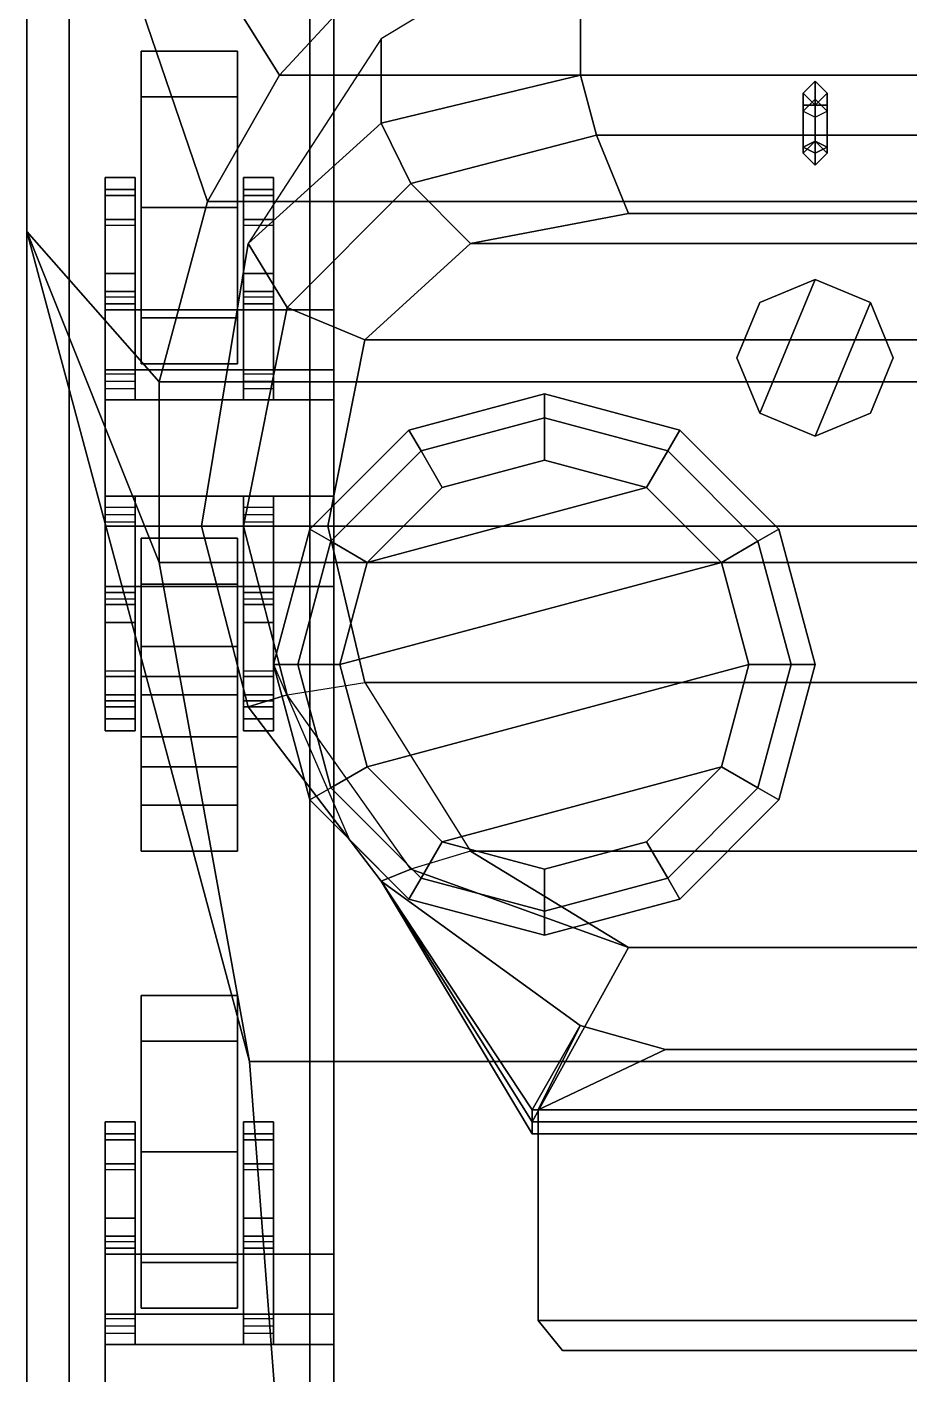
# Model space of a CAD drawing. Header units: millimetres. Extents: x -1.3 to 3, y -3.2 to 8.5.
# Drawn here: x -1.31 to 0.156, y -1.509 to 0.73 of the extents above; entities that cross this region are included whole.
import ezdxf

# ---------------------------------------------------------------- set-up
doc = ezdxf.new("R2010")
doc.units = ezdxf.units.MM
for name, color, linetype in [('bogie', 5, 'Continuous'), ('mudguards', 6, 'Continuous'), ('tracks', 3, 'Continuous'), ('turret', 2, 'Continuous'), ('wheels', 2, 'Continuous')]:
    doc.layers.add(name, color=color, linetype=linetype)

msp = doc.modelspace()

# ---------------------------------------------------------------- linework, layer by layer
for points in [[(-1.31, 2.3, 1.14), (-1.31, -2.97, 1.14), (-1.31, -2.87, 1.42), (-1.31, 1.32, 1.81)], [(-0.8, 2.3, 1.14), (-0.8, -2.97, 1.14), (-1.31, -2.97, 1.14), (-1.31, 2.3, 1.14)], [(-0.8, 2.28, 0.45), (-0.8, -2.59, 0.45), (-0.8, -2.59, 1.14), (-0.8, 2.3, 1.14)], [(0.8, 2.28, 0.45), (0.8, -2.59, 0.45), (-0.8, -2.59, 0.45), (-0.8, 2.28, 0.45)], [(-1.31, 1.32, 1.81), (-1.31, -2.87, 1.42), (-1.31, -2.87, 1.42), (-1.31, 0.39, 1.81)], [(-1.31, 1.32, 1.81), (-1.31, 0.39, 1.81), (-1.09, 0.14, 1.81), (-1.01, 0.44, 1.81)], [(-1.31, 1.32, 1.81), (-1.31, 1.32, 1.81), (-1.01, 0.44, 1.81), (-0.89, 0.65, 1.81)], [(-1.31, 1.32, 1.81), (-1.31, 1.32, 1.81), (-0.89, 0.65, 1.81), (-0.77, 0.78, 1.81)], [(-0.77, 0.78, 1.81), (-0.89, 0.65, 1.81), (-0.89, 0.65, 1.88), (-0.77, 0.78, 1.88)], [(-0.77, 0.78, 1.88), (-0.89, 0.65, 1.88), (0.89, 0.65, 1.88), (0.77, 0.78, 1.88)], [(-0.89, 0.65, 1.81), (-1.01, 0.44, 1.81), (-1.01, 0.44, 1.88), (-0.89, 0.65, 1.88)], [(-0.89, 0.65, 1.88), (-1.01, 0.44, 1.88), (1.01, 0.44, 1.88), (0.89, 0.65, 1.88)], [(-1.01, 0.44, 1.81), (-1.09, 0.14, 1.81), (-1.09, 0.14, 1.88), (-1.01, 0.44, 1.88)], [(-1.01, 0.44, 1.88), (-1.09, 0.14, 1.88), (1.09, 0.14, 1.88), (1.01, 0.44, 1.88)], [(-1.31, 0.39, 1.81), (-1.31, -2.87, 1.42), (-0.8, -2.82, 1.58), (-0.94, -0.99, 1.76)], [(-1.31, 0.39, 1.81), (-1.31, 0.39, 1.81), (-0.94, -0.99, 1.76), (-1.09, -0.16, 1.81)], [(-1.31, 0.39, 1.81), (-1.31, 0.39, 1.81), (-1.09, -0.16, 1.81), (-1.09, 0.14, 1.81)], [(-1.09, 0.14, 1.81), (-1.09, -0.16, 1.81), (-1.09, -0.16, 1.88), (-1.09, 0.14, 1.88)], [(-1.09, 0.14, 1.88), (-1.09, -0.16, 1.88), (1.09, -0.16, 1.88), (1.09, 0.14, 1.88)], [(-1.09, -0.16, 1.81), (-0.94, -0.99, 1.76), (-0.94, -0.99, 1.88), (-1.09, -0.16, 1.88)], [(-1.09, -0.16, 1.88), (-0.94, -0.99, 1.88), (0.94, -0.99, 1.88), (1.09, -0.16, 1.88)], [(-0.94, -0.99, 1.88), (-0.8, -0.99, 1.81), (0.8, -0.99, 1.81), (0.94, -0.99, 1.88)], [(-0.94, -0.99, 1.76), (-0.8, -2.82, 1.58), (-0.8, -2.82, 1.58), (-0.8, -0.99, 1.81)], [(-0.94, -0.99, 1.76), (-0.8, -0.99, 1.81), (-0.8, -0.99, 1.81), (-0.94, -0.99, 1.88)], [(-0.8, -0.99, 1.81), (-0.8, -2.82, 1.58), (0.8, -2.82, 1.58), (0.8, -0.99, 1.81)]]:
    msp.add_3dface(points)
at = {"layer": 'bogie'}
for points in [[(-1.18, 0.45, 0.27), (-1.18, 0.41, 0.27), (-1.18, 0.46, 0.34), (-1.18, 0.48, 0.31)], [(-1.13, 0.48, 0.31), (-1.13, 0.45, 0.27), (-1.18, 0.45, 0.27), (-1.18, 0.48, 0.31)], [(-1.18, 0.48, 0.31), (-1.18, 0.46, 0.34), (-1.13, 0.46, 0.34), (-1.13, 0.48, 0.31)], [(-1.13, 0.46, 0.34), (-1.13, 0.41, 0.27), (-1.13, 0.45, 0.27), (-1.13, 0.48, 0.31)], [(-0.95, 0.45, 0.27), (-0.95, 0.41, 0.27), (-0.95, 0.46, 0.34), (-0.95, 0.48, 0.31)], [(-0.9, 0.48, 0.31), (-0.9, 0.45, 0.27), (-0.95, 0.45, 0.27), (-0.95, 0.48, 0.31)], [(-0.95, 0.48, 0.31), (-0.95, 0.46, 0.34), (-0.9, 0.46, 0.34), (-0.9, 0.48, 0.31)], [(-0.9, 0.46, 0.34), (-0.9, 0.41, 0.27), (-0.9, 0.45, 0.27), (-0.9, 0.48, 0.31)], [(-1.18, 0.41, 0.27), (-1.18, 0.11, 0.37), (-1.18, 0.1289, 0.4569), (-1.18, 0.46, 0.34)], [(-1.18, 0.46, 0.34), (-1.18, 0.1289, 0.4569), (-1.13, 0.1289, 0.4569), (-1.13, 0.46, 0.34)], [(-1.13, 0.45, 0.27), (-1.13, 0.41, 0.27), (-1.18, 0.41, 0.27), (-1.18, 0.45, 0.27)], [(-1.13, 0.1289, 0.4569), (-1.13, 0.11, 0.37), (-1.13, 0.41, 0.27), (-1.13, 0.46, 0.34)], [(-0.95, 0.41, 0.27), (-0.95, 0.11, 0.37), (-0.95, 0.1289, 0.4569), (-0.95, 0.46, 0.34)], [(-0.95, 0.46, 0.34), (-0.95, 0.1289, 0.4569), (-0.9, 0.1289, 0.4569), (-0.9, 0.46, 0.34)], [(-0.9, 0.45, 0.27), (-0.9, 0.41, 0.27), (-0.95, 0.41, 0.27), (-0.95, 0.45, 0.27)], [(-0.9, 0.1289, 0.4569), (-0.9, 0.11, 0.37), (-0.9, 0.41, 0.27), (-0.9, 0.46, 0.34)], [(-1.18, 0.29, 0.43), (-1.18, 0.27, 0.46), (-1.18, 0.32, 0.51), (-1.18, 0.41, 0.45)], [(-1.18, 0.41, 0.45), (-1.18, 0.32, 0.51), (-1.13, 0.32, 0.51), (-1.13, 0.41, 0.45)], [(-1.13, 0.41, 0.27), (-1.13, 0.11, 0.37), (-1.18, 0.11, 0.37), (-1.18, 0.41, 0.27)], [(-1.18, 0.2811, 0.4032), (-1.18, 0.29, 0.43), (-1.18, 0.41, 0.45), (-1.18, 0.4001, 0.3611)], [(-1.18, 0.4001, 0.3611), (-1.18, 0.41, 0.45), (-1.13, 0.41, 0.45), (-1.13, 0.4001, 0.3611)], [(-1.13, 0.32, 0.51), (-1.13, 0.27, 0.46), (-1.13, 0.29, 0.43), (-1.13, 0.41, 0.45)], [(-1.13, 0.41, 0.45), (-1.13, 0.29, 0.43), (-1.13, 0.2811, 0.4032), (-1.13, 0.4001, 0.3611)], [(-0.95, 0.41, 0.45), (-0.95, 0.32, 0.51), (-0.9, 0.32, 0.51), (-0.9, 0.41, 0.45)], [(-0.95, 0.29, 0.43), (-0.95, 0.27, 0.46), (-0.95, 0.32, 0.51), (-0.95, 0.41, 0.45)], [(-0.9, 0.41, 0.27), (-0.9, 0.11, 0.37), (-0.95, 0.11, 0.37), (-0.95, 0.41, 0.27)], [(-0.95, 0.4001, 0.3611), (-0.95, 0.41, 0.45), (-0.9, 0.41, 0.45), (-0.9, 0.4001, 0.3611)], [(-0.95, 0.2811, 0.4032), (-0.95, 0.29, 0.43), (-0.95, 0.41, 0.45), (-0.95, 0.4001, 0.3611)], [(-0.9, 0.32, 0.51), (-0.9, 0.27, 0.46), (-0.9, 0.29, 0.43), (-0.9, 0.41, 0.45)], [(-0.9, 0.41, 0.45), (-0.9, 0.29, 0.43), (-0.9, 0.2811, 0.4032), (-0.9, 0.4001, 0.3611)], [(-1.18, 0.27, 0.46), (-1.18, 0.1404, 0.5098), (-1.18, 0.1532, 0.5689), (-1.18, 0.32, 0.51)], [(-1.18, 0.32, 0.51), (-1.18, 0.1532, 0.5689), (-1.13, 0.1532, 0.5689), (-1.13, 0.32, 0.51)], [(-1.13, 0.1532, 0.5689), (-1.13, 0.1404, 0.5098), (-1.13, 0.27, 0.46), (-1.13, 0.32, 0.51)], [(-0.95, 0.27, 0.46), (-0.95, 0.1404, 0.5098), (-0.95, 0.1532, 0.5689), (-0.95, 0.32, 0.51)], [(-0.95, 0.32, 0.51), (-0.95, 0.1532, 0.5689), (-0.9, 0.1532, 0.5689), (-0.9, 0.32, 0.51)], [(-0.9, 0.1532, 0.5689), (-0.9, 0.1404, 0.5098), (-0.9, 0.27, 0.46), (-0.9, 0.32, 0.51)], [(-1.13, 0.29, 0.43), (-1.13, 0.27, 0.46), (-1.18, 0.27, 0.46), (-1.18, 0.29, 0.43)], [(-1.13, 0.2811, 0.4032), (-1.13, 0.29, 0.43), (-1.18, 0.29, 0.43), (-1.18, 0.2811, 0.4032)], [(-1.13, 0.27, 0.46), (-1.13, 0.1404, 0.5098), (-1.18, 0.1404, 0.5098), (-1.18, 0.27, 0.46)], [(-0.9, 0.2811, 0.4032), (-0.9, 0.29, 0.43), (-0.95, 0.29, 0.43), (-0.95, 0.2811, 0.4032)], [(-0.9, 0.29, 0.43), (-0.9, 0.27, 0.46), (-0.95, 0.27, 0.46), (-0.95, 0.29, 0.43)], [(-0.9, 0.27, 0.46), (-0.9, 0.1404, 0.5098), (-0.95, 0.1404, 0.5098), (-0.95, 0.27, 0.46)], [(-0.8, 0.26, 0.68), (-0.8, 0.16, 0.63), (-1.18, 0.16, 0.63), (-1.18, 0.26, 0.68)], [(-1.18, 0.26, 0.68), (-1.18, 0.16, 0.63), (-1.18, 0.16, 0.84), (-1.18, 0.26, 0.84)], [(-0.8, 0.26, 0.84), (-0.8, 0.26, 0.68), (-1.18, 0.26, 0.68), (-1.18, 0.26, 0.84)], [(-0.8, -0.2, 0.84), (-0.8, 0.26, 0.84), (-1.18, 0.26, 0.84), (-1.18, -0.2, 0.84)], [(-0.8, 0.16, 0.6), (-0.8, 0.11, 0.37), (-1.18, 0.11, 0.37), (-1.18, 0.16, 0.6)], [(-1.18, 0.16, 0.6), (-1.18, 0.11, 0.37), (-1.18, -0.05, 0.37), (-1.18, -0.1, 0.6)], [(-1.18, 0.16, 0.6), (-1.18, -0.1, 0.6), (-1.18, -0.1, 0.84), (-1.18, 0.16, 0.84)], [(-0.8, 0.16, 0.63), (-0.8, 0.16, 0.6), (-1.18, 0.16, 0.6), (-1.18, 0.16, 0.63)], [(-1.18, -0.05, 0.37), (-1.18, 0.11, 0.37), (-0.8, 0.11, 0.37), (-0.8, -0.05, 0.37)], [(-1.18, -0.1, 0.6), (-1.18, -0.05, 0.37), (-0.8, -0.05, 0.37), (-0.8, -0.1, 0.6)], [(-1.18, -0.35, 0.27), (-1.18, -0.05, 0.37), (-1.13, -0.05, 0.37), (-1.13, -0.35, 0.27)], [(-1.18, -0.0689, 0.4569), (-1.18, -0.05, 0.37), (-1.18, -0.35, 0.27), (-1.18, -0.4, 0.34)], [(-1.13, -0.35, 0.27), (-1.13, -0.05, 0.37), (-1.13, -0.0689, 0.4569), (-1.13, -0.4, 0.34)], [(-0.95, -0.0689, 0.4569), (-0.95, -0.05, 0.37), (-0.95, -0.35, 0.27), (-0.95, -0.4, 0.34)], [(-0.95, -0.35, 0.27), (-0.95, -0.05, 0.37), (-0.9, -0.05, 0.37), (-0.9, -0.35, 0.27)], [(-0.9, -0.35, 0.27), (-0.9, -0.05, 0.37), (-0.9, -0.0689, 0.4569), (-0.9, -0.4, 0.34)], [(-1.13, -0.4, 0.34), (-1.13, -0.0689, 0.4569), (-1.18, -0.0689, 0.4569), (-1.18, -0.4, 0.34)], [(-1.18, -0.0932, 0.5689), (-1.18, -0.0804, 0.5098), (-1.18, -0.21, 0.46), (-1.18, -0.26, 0.51)], [(-1.18, -0.21, 0.46), (-1.18, -0.0804, 0.5098), (-1.13, -0.0804, 0.5098), (-1.13, -0.21, 0.46)], [(-1.13, -0.21, 0.46), (-1.13, -0.0804, 0.5098), (-1.13, -0.0932, 0.5689), (-1.13, -0.26, 0.51)], [(-0.9, -0.4, 0.34), (-0.9, -0.0689, 0.4569), (-0.95, -0.0689, 0.4569), (-0.95, -0.4, 0.34)], [(-0.95, -0.21, 0.46), (-0.95, -0.0804, 0.5098), (-0.9, -0.0804, 0.5098), (-0.9, -0.21, 0.46)], [(-0.95, -0.0932, 0.5689), (-0.95, -0.0804, 0.5098), (-0.95, -0.21, 0.46), (-0.95, -0.26, 0.51)], [(-0.9, -0.21, 0.46), (-0.9, -0.0804, 0.5098), (-0.9, -0.0932, 0.5689), (-0.9, -0.26, 0.51)], [(-1.13, -0.26, 0.51), (-1.13, -0.0932, 0.5689), (-1.18, -0.0932, 0.5689), (-1.18, -0.26, 0.51)], [(-1.18, -0.2, 0.68), (-1.18, -0.1, 0.63), (-0.8, -0.1, 0.63), (-0.8, -0.2, 0.68)], [(-1.18, -0.1, 0.84), (-1.18, -0.1, 0.63), (-1.18, -0.2, 0.68), (-1.18, -0.2, 0.84)], [(-1.18, -0.1, 0.63), (-1.18, -0.1, 0.6), (-0.8, -0.1, 0.6), (-0.8, -0.1, 0.63)], [(-0.9, -0.26, 0.51), (-0.9, -0.0932, 0.5689), (-0.95, -0.0932, 0.5689), (-0.95, -0.26, 0.51)], [(-1.18, -0.2, 0.85), (-1.18, -0.2, 0.83), (-1.18, -0.44, 0.83), (-1.18, -0.44, 0.85)], [(-1.18, -0.2, 0.74), (-1.18, -0.2, 0.68), (-1.18, -0.44, 0.83), (-1.18, -0.38, 0.83)], [(-1.18, -0.38, 0.83), (-1.18, -0.2, 0.83), (-1.13, -0.2, 0.83), (-1.13, -0.38, 0.83)], [(-1.13, -0.38, 0.83), (-1.13, -0.2, 0.74), (-1.18, -0.2, 0.74), (-1.18, -0.38, 0.83)], [(-1.18, -0.2, 0.84), (-1.18, -0.2, 0.68), (-0.8, -0.2, 0.68), (-0.8, -0.2, 0.84)], [(-1.13, -0.44, 0.85), (-1.13, -0.2, 0.85), (-1.18, -0.2, 0.85), (-1.18, -0.44, 0.85)], [(-1.18, -0.44, 0.83), (-1.18, -0.2004, 0.68), (-1.13, -0.2004, 0.68), (-1.13, -0.44, 0.83)], [(-1.13, -0.44, 0.83), (-1.13, -0.2, 0.83), (-1.13, -0.2, 0.85), (-1.13, -0.44, 0.85)], [(-1.13, -0.44, 0.83), (-1.13, -0.2, 0.68), (-1.13, -0.2, 0.74), (-1.13, -0.38, 0.83)], [(-0.95, -0.2, 0.85), (-0.95, -0.2, 0.83), (-0.95, -0.44, 0.83), (-0.95, -0.44, 0.85)], [(-0.95, -0.2, 0.74), (-0.95, -0.2, 0.68), (-0.95, -0.44, 0.83), (-0.95, -0.38, 0.83)], [(-0.9, -0.38, 0.83), (-0.9, -0.2, 0.74), (-0.95, -0.2, 0.74), (-0.95, -0.38, 0.83)], [(-0.95, -0.38, 0.83), (-0.95, -0.2, 0.83), (-0.9, -0.2, 0.83), (-0.9, -0.38, 0.83)], [(-0.9, -0.44, 0.85), (-0.9, -0.2, 0.85), (-0.95, -0.2, 0.85), (-0.95, -0.44, 0.85)], [(-0.95, -0.44, 0.83), (-0.95, -0.2004, 0.68), (-0.9, -0.2004, 0.68), (-0.9, -0.44, 0.83)], [(-0.9, -0.44, 0.83), (-0.9, -0.2, 0.83), (-0.9, -0.2, 0.85), (-0.9, -0.44, 0.85)], [(-0.9, -0.44, 0.83), (-0.9, -0.2, 0.68), (-0.9, -0.2, 0.74), (-0.9, -0.38, 0.83)], [(-1.18, -0.26, 0.51), (-1.18, -0.21, 0.46), (-1.18, -0.23, 0.43), (-1.18, -0.35, 0.45)], [(-1.18, -0.23, 0.43), (-1.18, -0.21, 0.46), (-1.13, -0.21, 0.46), (-1.13, -0.23, 0.43)], [(-1.18, -0.35, 0.45), (-1.18, -0.23, 0.43), (-1.18, -0.2211, 0.4032), (-1.18, -0.3401, 0.3611)], [(-1.18, -0.2211, 0.4032), (-1.18, -0.23, 0.43), (-1.13, -0.23, 0.43), (-1.13, -0.2211, 0.4032)], [(-1.13, -0.23, 0.43), (-1.13, -0.21, 0.46), (-1.13, -0.26, 0.51), (-1.13, -0.35, 0.45)], [(-1.13, -0.2211, 0.4032), (-1.13, -0.23, 0.43), (-1.13, -0.35, 0.45), (-1.13, -0.3401, 0.3611)], [(-0.95, -0.26, 0.51), (-0.95, -0.21, 0.46), (-0.95, -0.23, 0.43), (-0.95, -0.35, 0.45)], [(-0.95, -0.23, 0.43), (-0.95, -0.21, 0.46), (-0.9, -0.21, 0.46), (-0.9, -0.23, 0.43)], [(-0.95, -0.2211, 0.4032), (-0.95, -0.23, 0.43), (-0.9, -0.23, 0.43), (-0.9, -0.2211, 0.4032)], [(-0.95, -0.35, 0.45), (-0.95, -0.23, 0.43), (-0.95, -0.2211, 0.4032), (-0.95, -0.3401, 0.3611)], [(-0.9, -0.23, 0.43), (-0.9, -0.21, 0.46), (-0.9, -0.26, 0.51), (-0.9, -0.35, 0.45)], [(-0.9, -0.2211, 0.4032), (-0.9, -0.23, 0.43), (-0.9, -0.35, 0.45), (-0.9, -0.3401, 0.3611)], [(-1.13, -0.35, 0.45), (-1.13, -0.26, 0.51), (-1.18, -0.26, 0.51), (-1.18, -0.35, 0.45)], [(-0.9, -0.35, 0.45), (-0.9, -0.26, 0.51), (-0.95, -0.26, 0.51), (-0.95, -0.35, 0.45)], [(-1.13, -0.3401, 0.3611), (-1.13, -0.35, 0.45), (-1.18, -0.35, 0.45), (-1.18, -0.3401, 0.3611)], [(-1.18, -0.4, 0.34), (-1.18, -0.35, 0.27), (-1.18, -0.39, 0.27), (-1.18, -0.42, 0.31)], [(-1.18, -0.39, 0.27), (-1.18, -0.35, 0.27), (-1.13, -0.35, 0.27), (-1.13, -0.39, 0.27)], [(-1.13, -0.39, 0.27), (-1.13, -0.35, 0.27), (-1.13, -0.4, 0.34), (-1.13, -0.42, 0.31)], [(-0.9, -0.3401, 0.3611), (-0.9, -0.35, 0.45), (-0.95, -0.35, 0.45), (-0.95, -0.3401, 0.3611)], [(-0.95, -0.4, 0.34), (-0.95, -0.35, 0.27), (-0.95, -0.39, 0.27), (-0.95, -0.42, 0.31)], [(-0.95, -0.39, 0.27), (-0.95, -0.35, 0.27), (-0.9, -0.35, 0.27), (-0.9, -0.39, 0.27)], [(-0.9, -0.39, 0.27), (-0.9, -0.35, 0.27), (-0.9, -0.4, 0.34), (-0.9, -0.42, 0.31)], [(-1.18, -0.42, 0.31), (-1.18, -0.39, 0.27), (-1.13, -0.39, 0.27), (-1.13, -0.42, 0.31)], [(-1.13, -0.42, 0.31), (-1.13, -0.4, 0.34), (-1.18, -0.4, 0.34), (-1.18, -0.42, 0.31)], [(-0.95, -0.42, 0.31), (-0.95, -0.39, 0.27), (-0.9, -0.39, 0.27), (-0.9, -0.42, 0.31)], [(-0.9, -0.42, 0.31), (-0.9, -0.4, 0.34), (-0.95, -0.4, 0.34), (-0.95, -0.42, 0.31)], [(-1.13, -0.44, 0.83), (-1.13, -0.44, 0.85), (-1.18, -0.44, 0.85), (-1.18, -0.44, 0.83)], [(-0.9, -0.44, 0.83), (-0.9, -0.44, 0.85), (-0.95, -0.44, 0.85), (-0.95, -0.44, 0.83)], [(-1.13, -1.09, 0.31), (-1.13, -1.12, 0.27), (-1.18, -1.12, 0.27), (-1.18, -1.09, 0.31)], [(-1.18, -1.12, 0.27), (-1.18, -1.16, 0.27), (-1.18, -1.11, 0.34), (-1.18, -1.09, 0.31)], [(-1.18, -1.09, 0.31), (-1.18, -1.11, 0.34), (-1.13, -1.11, 0.34), (-1.13, -1.09, 0.31)], [(-1.13, -1.11, 0.34), (-1.13, -1.16, 0.27), (-1.13, -1.12, 0.27), (-1.13, -1.09, 0.31)], [(-0.9, -1.09, 0.31), (-0.9, -1.12, 0.27), (-0.95, -1.12, 0.27), (-0.95, -1.09, 0.31)], [(-0.95, -1.12, 0.27), (-0.95, -1.16, 0.27), (-0.95, -1.11, 0.34), (-0.95, -1.09, 0.31)], [(-0.95, -1.09, 0.31), (-0.95, -1.11, 0.34), (-0.9, -1.11, 0.34), (-0.9, -1.09, 0.31)], [(-0.9, -1.11, 0.34), (-0.9, -1.16, 0.27), (-0.9, -1.12, 0.27), (-0.9, -1.09, 0.31)], [(-1.18, -1.16, 0.27), (-1.18, -1.46, 0.37), (-1.18, -1.4411, 0.4569), (-1.18, -1.11, 0.34)], [(-1.18, -1.11, 0.34), (-1.18, -1.4411, 0.4569), (-1.13, -1.4411, 0.4569), (-1.13, -1.11, 0.34)], [(-1.13, -1.4411, 0.4569), (-1.13, -1.46, 0.37), (-1.13, -1.16, 0.27), (-1.13, -1.11, 0.34)], [(-0.95, -1.16, 0.27), (-0.95, -1.46, 0.37), (-0.95, -1.4411, 0.4569), (-0.95, -1.11, 0.34)], [(-0.95, -1.11, 0.34), (-0.95, -1.4411, 0.4569), (-0.9, -1.4411, 0.4569), (-0.9, -1.11, 0.34)], [(-0.9, -1.4411, 0.4569), (-0.9, -1.46, 0.37), (-0.9, -1.16, 0.27), (-0.9, -1.11, 0.34)], [(-1.13, -1.12, 0.27), (-1.13, -1.16, 0.27), (-1.18, -1.16, 0.27), (-1.18, -1.12, 0.27)], [(-0.9, -1.12, 0.27), (-0.9, -1.16, 0.27), (-0.95, -1.16, 0.27), (-0.95, -1.12, 0.27)], [(-1.18, -1.16, 0.45), (-1.18, -1.25, 0.51), (-1.13, -1.25, 0.51), (-1.13, -1.16, 0.45)], [(-1.18, -1.28, 0.43), (-1.18, -1.3, 0.46), (-1.18, -1.25, 0.51), (-1.18, -1.16, 0.45)], [(-1.13, -1.16, 0.27), (-1.13, -1.46, 0.37), (-1.18, -1.46, 0.37), (-1.18, -1.16, 0.27)], [(-1.18, -1.1699, 0.3611), (-1.18, -1.16, 0.45), (-1.13, -1.16, 0.45), (-1.13, -1.1699, 0.3611)], [(-1.18, -1.2889, 0.4032), (-1.18, -1.28, 0.43), (-1.18, -1.16, 0.45), (-1.18, -1.1699, 0.3611)], [(-1.13, -1.25, 0.51), (-1.13, -1.3, 0.46), (-1.13, -1.28, 0.43), (-1.13, -1.16, 0.45)], [(-1.13, -1.16, 0.45), (-1.13, -1.28, 0.43), (-1.13, -1.2889, 0.4032), (-1.13, -1.1699, 0.3611)], [(-0.95, -1.28, 0.43), (-0.95, -1.3, 0.46), (-0.95, -1.25, 0.51), (-0.95, -1.16, 0.45)], [(-0.95, -1.16, 0.45), (-0.95, -1.25, 0.51), (-0.9, -1.25, 0.51), (-0.9, -1.16, 0.45)], [(-0.9, -1.16, 0.27), (-0.9, -1.46, 0.37), (-0.95, -1.46, 0.37), (-0.95, -1.16, 0.27)], [(-0.95, -1.2889, 0.4032), (-0.95, -1.28, 0.43), (-0.95, -1.16, 0.45), (-0.95, -1.1699, 0.3611)], [(-0.95, -1.1699, 0.3611), (-0.95, -1.16, 0.45), (-0.9, -1.16, 0.45), (-0.9, -1.1699, 0.3611)], [(-0.9, -1.25, 0.51), (-0.9, -1.3, 0.46), (-0.9, -1.28, 0.43), (-0.9, -1.16, 0.45)], [(-0.9, -1.16, 0.45), (-0.9, -1.28, 0.43), (-0.9, -1.2889, 0.4032), (-0.9, -1.1699, 0.3611)], [(-1.18, -1.3, 0.46), (-1.18, -1.4296, 0.5098), (-1.18, -1.4168, 0.5689), (-1.18, -1.25, 0.51)], [(-1.18, -1.25, 0.51), (-1.18, -1.4168, 0.5689), (-1.13, -1.4168, 0.5689), (-1.13, -1.25, 0.51)], [(-1.13, -1.4168, 0.5689), (-1.13, -1.4296, 0.5098), (-1.13, -1.3, 0.46), (-1.13, -1.25, 0.51)], [(-0.95, -1.3, 0.46), (-0.95, -1.4296, 0.5098), (-0.95, -1.4168, 0.5689), (-0.95, -1.25, 0.51)], [(-0.95, -1.25, 0.51), (-0.95, -1.4168, 0.5689), (-0.9, -1.4168, 0.5689), (-0.9, -1.25, 0.51)], [(-0.9, -1.4168, 0.5689), (-0.9, -1.4296, 0.5098), (-0.9, -1.3, 0.46), (-0.9, -1.25, 0.51)], [(-1.13, -1.2889, 0.4032), (-1.13, -1.28, 0.43), (-1.18, -1.28, 0.43), (-1.18, -1.2889, 0.4032)], [(-1.13, -1.28, 0.43), (-1.13, -1.3, 0.46), (-1.18, -1.3, 0.46), (-1.18, -1.28, 0.43)], [(-0.9, -1.28, 0.43), (-0.9, -1.3, 0.46), (-0.95, -1.3, 0.46), (-0.95, -1.28, 0.43)], [(-0.9, -1.2889, 0.4032), (-0.9, -1.28, 0.43), (-0.95, -1.28, 0.43), (-0.95, -1.2889, 0.4032)], [(-1.13, -1.3, 0.46), (-1.13, -1.4296, 0.5098), (-1.18, -1.4296, 0.5098), (-1.18, -1.3, 0.46)], [(-1.18, -1.31, 0.68), (-1.18, -1.41, 0.63), (-1.18, -1.41, 0.84), (-1.18, -1.31, 0.84)], [(-0.8, -1.31, 0.68), (-0.8, -1.41, 0.63), (-1.18, -1.41, 0.63), (-1.18, -1.31, 0.68)], [(-0.8, -1.77, 0.84), (-0.8, -1.31, 0.84), (-1.18, -1.31, 0.84), (-1.18, -1.77, 0.84)], [(-0.8, -1.31, 0.84), (-0.8, -1.31, 0.68), (-1.18, -1.31, 0.68), (-1.18, -1.31, 0.84)], [(-0.9, -1.3, 0.46), (-0.9, -1.4296, 0.5098), (-0.95, -1.4296, 0.5098), (-0.95, -1.3, 0.46)], [(-1.18, -1.41, 0.6), (-1.18, -1.46, 0.37), (-1.18, -1.62, 0.37), (-1.18, -1.67, 0.6)], [(-0.8, -1.41, 0.6), (-0.8, -1.46, 0.37), (-1.18, -1.46, 0.37), (-1.18, -1.41, 0.6)], [(-1.18, -1.41, 0.6), (-1.18, -1.67, 0.6), (-1.18, -1.67, 0.84), (-1.18, -1.41, 0.84)], [(-0.8, -1.41, 0.63), (-0.8, -1.41, 0.6), (-1.18, -1.41, 0.6), (-1.18, -1.41, 0.63)], [(-1.18, -1.62, 0.37), (-1.18, -1.46, 0.37), (-0.8, -1.46, 0.37), (-0.8, -1.62, 0.37)]]:
    msp.add_3dface(points, dxfattribs=at)
at = {"layer": 'mudguards'}
for points in [[(-1.31, 1.61, 1.14), (-1.31, -1.71, 1.14), (-1.31, -1.71, 0.98), (-1.31, 1.61, 0.98)], [(-1.31, 1.61, 0.98), (-1.31, -1.71, 0.98), (-1.31, -1.71, 1.14), (-1.31, 1.61, 1.14)]]:
    msp.add_3dface(points, dxfattribs=at)
at = {"layer": 'tracks'}
for points in [[(-1.24, 2.49, 1.02), (-1.24, -2.59, 1.02), (-0.84, -2.59, 1.02), (-0.84, 2.49, 1.02)], [(-1.24, 2.46, 0.97), (-1.24, -2.59, 0.97), (-1.24, -2.59, 1.02), (-1.24, 2.49, 1.02)], [(-0.84, -2.59, 1.02), (-0.84, -2.59, 0.97), (-0.84, 2.46, 0.97), (-0.84, 2.49, 1.02)], [(-0.84, 2.46, 0.97), (-0.84, -2.59, 0.97), (-1.24, -2.59, 0.97), (-1.24, 2.46, 0.97)], [(-1.24, 2.03, 0.01), (-1.24, -2.01, 0.01), (-1.24, -1.99, 0.06), (-1.24, 2.03, 0.06)], [(-0.84, 2.03, 0.01), (-0.84, -2.01, 0.01), (-1.24, -2.01, 0.01), (-1.24, 2.03, 0.01)], [(-1.24, 2.03, 0.06), (-1.24, -1.99, 0.06), (-0.84, -1.99, 0.06), (-0.84, 2.03, 0.06)], [(-0.84, -1.99, 0.06), (-0.84, -2.01, 0.01), (-0.84, 2.03, 0.01), (-0.84, 2.03, 0.06)]]:
    msp.add_3dface(points, dxfattribs=at)
at = {"layer": 'turret'}
for points in [[(-0.39, 0.95, 2.07), (-0.39, 0.862, 1.9723), (-0.39, 0.65, 2.38), (-0.39, 0.76, 2.37)], [(-0.7212, 0.57, 2.38), (-0.39, 0.65, 2.38), (-0.39, 0.91, 1.88), (-0.7212, 0.71, 1.88)], [(-0.39, 0.76, 2.37), (-0.39, 0.65, 2.38), (0.39, 0.65, 2.38), (0.39, 0.76, 2.37)], [(-0.9424, 0.37, 2.38), (-0.7212, 0.57, 2.38), (-0.7212, 0.71, 1.88), (-0.9424, 0.37, 1.88)], [(-0.39, 0.65, 2.38), (-0.7212, 0.57, 2.38), (-0.6718, 0.47, 2.48), (-0.3635, 0.55, 2.48)], [(0.39, 0.65, 2.38), (-0.39, 0.65, 2.38), (-0.3635, 0.55, 2.48), (0.3635, 0.55, 2.48)], [(0, 0.64, 2.45), (-0.02, 0.62, 2.46), (-0.02, 0.62, 2.53), (0, 0.64, 2.53)], [(0, 0.61, 2.42), (-0.02, 0.59, 2.43), (-0.02, 0.62, 2.46), (0, 0.64, 2.45)], [(0, 0.64, 2.53), (-0.02, 0.62, 2.53), (-0.02, 0.6, 2.55), (0, 0.6, 2.57)], [(0.02, 0.62, 2.46), (0, 0.64, 2.45), (0, 0.64, 2.53), (0.02, 0.62, 2.53)], [(0.02, 0.59, 2.43), (0, 0.61, 2.42), (0, 0.64, 2.45), (0.02, 0.62, 2.46)], [(0.02, 0.62, 2.53), (0, 0.64, 2.53), (0, 0.6, 2.57), (0.02, 0.6, 2.55)], [(-0.02, 0.62, 2.46), (0, 0.6, 2.47), (0, 0.6, 2.53), (-0.02, 0.62, 2.53)], [(-0.02, 0.59, 2.43), (0, 0.58, 2.45), (0, 0.6, 2.47), (-0.02, 0.62, 2.46)], [(-0.02, 0.62, 2.53), (0, 0.6, 2.53), (0, 0.6, 2.53), (-0.02, 0.6, 2.55)], [(0, 0.6, 2.47), (0.02, 0.62, 2.46), (0.02, 0.62, 2.53), (0, 0.6, 2.53)], [(0, 0.58, 2.45), (0.02, 0.59, 2.43), (0.02, 0.62, 2.46), (0, 0.6, 2.47)], [(0, 0.6, 2.53), (0.02, 0.62, 2.53), (0.02, 0.6, 2.55), (0, 0.6, 2.53)], [(0, 0.54, 2.53), (-0.02, 0.53, 2.55), (-0.02, 0.6, 2.55), (0, 0.6, 2.53)], [(-0.02, 0.53, 2.55), (0, 0.52, 2.57), (0, 0.6, 2.57), (-0.02, 0.6, 2.55)], [(0.02, 0.53, 2.55), (0, 0.54, 2.53), (0, 0.6, 2.53), (0.02, 0.6, 2.55)], [(0, 0.52, 2.57), (0.02, 0.53, 2.55), (0.02, 0.6, 2.55), (0, 0.6, 2.57)], [(-0.7212, 0.57, 2.38), (-0.9424, 0.37, 2.38), (-0.8777, 0.2635, 2.48), (-0.6718, 0.47, 2.48)], [(-0.3635, 0.55, 2.48), (-0.6718, 0.47, 2.48), (-0.5728, 0.37, 2.55), (-0.31, 0.42, 2.55)], [(0.3635, 0.55, 2.48), (-0.3635, 0.55, 2.48), (-0.31, 0.42, 2.55), (0.31, 0.42, 2.55)], [(0, 0.54, 2.48), (-0.02, 0.52, 2.49), (-0.02, 0.52, 2.53), (0, 0.54, 2.53)], [(0, 0.54, 2.53), (-0.02, 0.52, 2.53), (-0.02, 0.53, 2.55), (0, 0.54, 2.53)], [(0.02, 0.52, 2.49), (0, 0.54, 2.48), (0, 0.54, 2.53), (0.02, 0.52, 2.53)], [(0.02, 0.52, 2.53), (0, 0.54, 2.53), (0, 0.54, 2.53), (0.02, 0.53, 2.55)], [(-0.02, 0.52, 2.53), (0, 0.5, 2.53), (0, 0.52, 2.57), (-0.02, 0.53, 2.55)], [(-0.02, 0.52, 2.49), (0, 0.5, 2.5), (0, 0.5, 2.53), (-0.02, 0.52, 2.53)], [(0, 0.5, 2.53), (0.02, 0.52, 2.53), (0.02, 0.53, 2.55), (0, 0.52, 2.57)], [(0, 0.5, 2.5), (0.02, 0.52, 2.49), (0.02, 0.52, 2.53), (0, 0.5, 2.53)], [(-0.6718, 0.47, 2.48), (-0.8777, 0.2635, 2.48), (-0.7483, 0.21, 2.55), (-0.5728, 0.37, 2.55)], [(0.31, 0.42, 2.55), (-0.31, 0.42, 2.55), (-0.5728, 0.37, 2.55), (0.5728, 0.37, 2.55)], [(-1.02, -0.1, 2.38), (-0.9424, 0.37, 2.38), (-0.9424, 0.37, 1.88), (-1.02, -0.1, 1.88)], [(-0.9424, 0.37, 2.38), (-1.02, -0.1, 2.38), (-0.95, -0.1, 2.48), (-0.8777, 0.2635, 2.48)], [(0.5728, 0.37, 2.55), (-0.5728, 0.37, 2.55), (-0.7483, 0.21, 2.55), (0.7483, 0.21, 2.55)], [(-0.0919, 0.2719, 2.63), (-0.13, 0.18, 2.63), (-0.0919, 0.0881, 2.63), (0, 0.31, 2.63)], [(0, 0.31, 2.55), (-0.0919, 0.2719, 2.55), (-0.0919, 0.2719, 2.63), (0, 0.31, 2.63)], [(0, 0.31, 2.63), (-0.0919, 0.0881, 2.63), (0, 0.05, 2.63), (0.0919, 0.2719, 2.63)], [(0.0919, 0.2719, 2.55), (0, 0.31, 2.55), (0, 0.31, 2.63), (0.0919, 0.2719, 2.63)], [(-0.0919, 0.2719, 2.55), (-0.13, 0.18, 2.55), (-0.13, 0.18, 2.63), (-0.0919, 0.2719, 2.63)], [(0.0919, 0.2719, 2.63), (0, 0.05, 2.63), (0.0919, 0.0881, 2.63), (0.13, 0.18, 2.63)], [(0.13, 0.18, 2.55), (0.0919, 0.2719, 2.55), (0.0919, 0.2719, 2.63), (0.13, 0.18, 2.63)], [(-0.8777, 0.2635, 2.48), (-0.95, -0.1, 2.48), (-0.81, -0.1, 2.55), (-0.7483, 0.21, 2.55)], [(0.7483, 0.21, 2.55), (-0.7483, 0.21, 2.55), (-0.81, -0.1, 2.55), (0.81, -0.1, 2.55)], [(-0.13, 0.18, 2.55), (-0.0919, 0.0881, 2.55), (-0.0919, 0.0881, 2.63), (-0.13, 0.18, 2.63)], [(0.0919, 0.0881, 2.55), (0.13, 0.18, 2.55), (0.13, 0.18, 2.63), (0.0919, 0.0881, 2.63)], [(-0.45, 0.12, 2.55), (-0.675, 0.0597, 2.55), (-0.675, 0.0597, 2.58), (-0.45, 0.12, 2.58)], [(-0.45, 0.12, 2.58), (-0.675, 0.0597, 2.58), (-0.655, 0.0251, 2.58), (-0.45, 0.08, 2.58)], [(-0.225, 0.0597, 2.55), (-0.45, 0.12, 2.55), (-0.45, 0.12, 2.58), (-0.225, 0.0597, 2.58)], [(-0.225, 0.0597, 2.58), (-0.45, 0.12, 2.58), (-0.45, 0.08, 2.58), (-0.245, 0.0251, 2.58)], [(-0.45, 0.08, 2.61), (-0.655, 0.0251, 2.61), (-0.62, -0.0356, 2.66), (-0.45, 0.01, 2.66)], [(-0.45, 0.08, 2.58), (-0.655, 0.0251, 2.58), (-0.655, 0.0251, 2.61), (-0.45, 0.08, 2.61)], [(-0.245, 0.0251, 2.61), (-0.45, 0.08, 2.61), (-0.45, 0.01, 2.66), (-0.28, -0.0356, 2.66)], [(-0.245, 0.0251, 2.58), (-0.45, 0.08, 2.58), (-0.45, 0.08, 2.61), (-0.245, 0.0251, 2.61)], [(-0.0919, 0.0881, 2.55), (0, 0.05, 2.55), (0, 0.05, 2.63), (-0.0919, 0.0881, 2.63)], [(0, 0.05, 2.55), (0.0919, 0.0881, 2.55), (0.0919, 0.0881, 2.63), (0, 0.05, 2.63)], [(-0.675, 0.0597, 2.55), (-0.8397, -0.105, 2.53), (-0.8397, -0.105, 2.58), (-0.675, 0.0597, 2.58)], [(-0.675, 0.0597, 2.58), (-0.8397, -0.105, 2.58), (-0.8051, -0.125, 2.58), (-0.655, 0.0251, 2.58)], [(-0.0603, -0.105, 2.58), (-0.225, 0.0597, 2.58), (-0.245, 0.0251, 2.58), (-0.0949, -0.125, 2.58)], [(-0.0603, -0.105, 2.55), (-0.225, 0.0597, 2.55), (-0.225, 0.0597, 2.58), (-0.0603, -0.105, 2.58)], [(-0.655, 0.0251, 2.61), (-0.8051, -0.125, 2.61), (-0.7444, -0.16, 2.66), (-0.62, -0.0356, 2.66)], [(-0.655, 0.0251, 2.58), (-0.8051, -0.125, 2.58), (-0.8051, -0.125, 2.61), (-0.655, 0.0251, 2.61)], [(-0.0949, -0.125, 2.61), (-0.245, 0.0251, 2.61), (-0.28, -0.0356, 2.66), (-0.1556, -0.16, 2.66)], [(-0.0949, -0.125, 2.58), (-0.245, 0.0251, 2.58), (-0.245, 0.0251, 2.61), (-0.0949, -0.125, 2.61)], [(-0.45, 0.01, 2.66), (-0.62, -0.0356, 2.66), (-0.7444, -0.16, 2.66), (-0.28, -0.0356, 2.66)], [(-0.28, -0.0356, 2.66), (-0.7444, -0.16, 2.66), (-0.79, -0.33, 2.66), (-0.1556, -0.16, 2.66)], [(-0.9424, -0.4, 2.38), (-1.02, -0.1, 2.38), (-1.02, -0.1, 1.88), (-0.9424, -0.4, 1.88)], [(-1.02, -0.1, 2.38), (-0.9424, -0.4, 2.38), (-0.8777, -0.38, 2.48), (-0.95, -0.1, 2.48)], [(-0.95, -0.1, 2.48), (-0.8777, -0.38, 2.48), (-0.7483, -0.36, 2.55), (-0.81, -0.1, 2.55)], [(-0.8397, -0.105, 2.53), (-0.9, -0.33, 2.45), (-0.9, -0.33, 2.58), (-0.8397, -0.105, 2.58)], [(-0.8397, -0.105, 2.58), (-0.9, -0.33, 2.58), (-0.86, -0.33, 2.58), (-0.8051, -0.125, 2.58)], [(0.81, -0.1, 2.55), (-0.81, -0.1, 2.55), (-0.7483, -0.36, 2.55), (0.7483, -0.36, 2.55)], [(0, -0.33, 2.58), (-0.0603, -0.105, 2.58), (-0.0949, -0.125, 2.58), (-0.04, -0.33, 2.58)], [(0, -0.33, 2.55), (-0.0603, -0.105, 2.55), (-0.0603, -0.105, 2.58), (0, -0.33, 2.58)], [(-0.8051, -0.125, 2.61), (-0.86, -0.33, 2.61), (-0.79, -0.33, 2.66), (-0.7444, -0.16, 2.66)], [(-0.8051, -0.125, 2.58), (-0.86, -0.33, 2.58), (-0.86, -0.33, 2.61), (-0.8051, -0.125, 2.61)], [(-0.04, -0.33, 2.61), (-0.0949, -0.125, 2.61), (-0.1556, -0.16, 2.66), (-0.11, -0.33, 2.66)], [(-0.04, -0.33, 2.58), (-0.0949, -0.125, 2.58), (-0.0949, -0.125, 2.61), (-0.04, -0.33, 2.61)], [(-0.1556, -0.16, 2.66), (-0.79, -0.33, 2.66), (-0.7444, -0.5, 2.66), (-0.11, -0.33, 2.66)], [(-0.9, -0.33, 2.45), (-0.7743, -0.6204, 2.38), (-0.8397, -0.555, 2.58), (-0.9, -0.33, 2.58)], [(-0.9, -0.33, 2.58), (-0.8397, -0.555, 2.58), (-0.8051, -0.535, 2.58), (-0.86, -0.33, 2.58)], [(-0.86, -0.33, 2.61), (-0.8051, -0.535, 2.61), (-0.7444, -0.5, 2.66), (-0.79, -0.33, 2.66)], [(-0.86, -0.33, 2.58), (-0.8051, -0.535, 2.58), (-0.8051, -0.535, 2.61), (-0.86, -0.33, 2.61)], [(-0.11, -0.33, 2.66), (-0.7444, -0.5, 2.66), (-0.62, -0.6244, 2.66), (-0.1556, -0.5, 2.66)], [(-0.0949, -0.535, 2.61), (-0.04, -0.33, 2.61), (-0.11, -0.33, 2.66), (-0.1556, -0.5, 2.66)], [(-0.0949, -0.535, 2.58), (-0.04, -0.33, 2.58), (-0.04, -0.33, 2.61), (-0.0949, -0.535, 2.61)], [(-0.0603, -0.555, 2.58), (0, -0.33, 2.58), (-0.04, -0.33, 2.58), (-0.0949, -0.535, 2.58)], [(-0.0603, -0.555, 2.55), (0, -0.33, 2.55), (0, -0.33, 2.58), (-0.0603, -0.555, 2.58)], [(-0.9424, -0.4, 2.38), (-0.7212, -0.69, 2.38), (-0.6718, -0.67, 2.48), (-0.8777, -0.38, 2.48)], [(0.7483, -0.36, 2.55), (-0.7483, -0.36, 2.55), (-0.5728, -0.64, 2.55), (0.5728, -0.64, 2.55)], [(-0.7212, -0.69, 2.38), (-0.9424, -0.4, 2.38), (-0.9424, -0.4, 1.88), (-0.7212, -0.69, 1.88)], [(-0.8051, -0.535, 2.61), (-0.655, -0.6851, 2.61), (-0.62, -0.6244, 2.66), (-0.7444, -0.5, 2.66)], [(-0.1556, -0.5, 2.66), (-0.62, -0.6244, 2.66), (-0.45, -0.67, 2.66), (-0.28, -0.6244, 2.66)], [(-0.245, -0.6851, 2.61), (-0.0949, -0.535, 2.61), (-0.1556, -0.5, 2.66), (-0.28, -0.6244, 2.66)], [(-0.8397, -0.555, 2.58), (-0.675, -0.7197, 2.58), (-0.655, -0.6851, 2.58), (-0.8051, -0.535, 2.58)], [(-0.8051, -0.535, 2.58), (-0.655, -0.6851, 2.58), (-0.655, -0.6851, 2.61), (-0.8051, -0.535, 2.61)], [(-0.245, -0.6851, 2.58), (-0.0949, -0.535, 2.58), (-0.0949, -0.535, 2.61), (-0.245, -0.6851, 2.61)], [(-0.225, -0.7197, 2.58), (-0.0603, -0.555, 2.58), (-0.0949, -0.535, 2.58), (-0.245, -0.6851, 2.58)], [(-0.7743, -0.6204, 2.38), (-0.675, -0.7197, 2.4), (-0.675, -0.7197, 2.58), (-0.8397, -0.555, 2.58)], [(-0.225, -0.7197, 2.55), (-0.0603, -0.555, 2.55), (-0.0603, -0.555, 2.58), (-0.225, -0.7197, 2.58)], [(-0.655, -0.6851, 2.61), (-0.45, -0.74, 2.61), (-0.45, -0.67, 2.66), (-0.62, -0.6244, 2.66)], [(-0.45, -0.74, 2.61), (-0.245, -0.6851, 2.61), (-0.28, -0.6244, 2.66), (-0.45, -0.67, 2.66)], [(-0.6718, -0.67, 2.48), (-0.31, -0.8, 2.55), (-0.31, -0.8, 2.55), (-0.5728, -0.64, 2.55)], [(0.5728, -0.64, 2.55), (-0.5728, -0.64, 2.55), (-0.31, -0.8, 2.55), (0.31, -0.8, 2.55)], [(-0.7212, -0.69, 2.38), (-0.47, -1.09, 2.48), (-0.31, -0.8, 2.55), (-0.6718, -0.67, 2.48)], [(-0.7212, -0.69, 2.38), (-0.47, -1.11, 2.46), (-0.47, -1.09, 2.48), (-0.7212, -0.69, 2.38)], [(-0.47, -1.11, 2.46), (-0.7212, -0.69, 2.38), (-0.7212, -0.69, 1.88), (-0.47, -1.11, 2.05)], [(-0.3903, -0.93, 1.94), (-0.7212, -0.69, 1.88), (-0.7212, -0.69, 1.88), (-0.3903, -0.93, 1.88)], [(-0.47, -1.07, 1.99), (-0.7212, -0.69, 1.88), (-0.7212, -0.69, 1.88), (-0.3903, -0.93, 1.94)], [(-0.47, -1.11, 2.05), (-0.7212, -0.69, 1.88), (-0.7212, -0.69, 1.88), (-0.47, -1.07, 1.99)], [(-0.675, -0.7197, 2.58), (-0.45, -0.78, 2.58), (-0.45, -0.74, 2.58), (-0.655, -0.6851, 2.58)], [(-0.655, -0.6851, 2.58), (-0.45, -0.74, 2.58), (-0.45, -0.74, 2.61), (-0.655, -0.6851, 2.61)], [(-0.45, -0.74, 2.58), (-0.245, -0.6851, 2.58), (-0.245, -0.6851, 2.61), (-0.45, -0.74, 2.61)], [(-0.45, -0.78, 2.58), (-0.225, -0.7197, 2.58), (-0.245, -0.6851, 2.58), (-0.45, -0.74, 2.58)], [(-0.675, -0.7197, 2.4), (-0.45, -0.78, 2.5), (-0.45, -0.78, 2.58), (-0.675, -0.7197, 2.58)], [(-0.45, -0.78, 2.5), (-0.225, -0.7197, 2.55), (-0.225, -0.7197, 2.58), (-0.45, -0.78, 2.58)], [(0.31, -0.8, 2.55), (-0.31, -0.8, 2.55), (-0.47, -1.09, 2.48), (0.47, -1.09, 2.48)], [(-0.47, -1.07, 1.99), (-0.3903, -0.93, 1.94), (-0.3903, -0.93, 1.94), (-0.46, -1.07, 1.99)], [(-0.46, -1.07, 1.99), (-0.3903, -0.93, 1.94), (-0.3903, -0.93, 1.94), (-0.46, -1.07, 1.95)], [(-0.46, -1.07, 1.95), (-0.46, -1.07, 1.95), (-0.3903, -0.93, 1.94), (-0.2484, -0.97, 1.94)], [(-0.2484, -0.97, 1.94), (-0.3903, -0.93, 1.94), (-0.3903, -0.93, 1.88), (-0.2484, -0.97, 1.88)], [(0.46, -1.07, 1.95), (-0.46, -1.07, 1.95), (-0.2484, -0.97, 1.94), (0.2484, -0.97, 1.94)], [(0.2484, -0.97, 1.94), (-0.2484, -0.97, 1.94), (-0.2484, -0.97, 1.88), (0.2484, -0.97, 1.88)], [(-0.47, -1.11, 2.05), (-0.47, -1.07, 1.99), (-0.46, -1.07, 1.99), (-0.46, -1.11, 2.05)], [(-0.46, -1.07, 1.95), (-0.46, -1.11, 1.95), (-0.46, -1.11, 2.05), (-0.46, -1.07, 1.99)], [(0.46, -1.07, 1.95), (0.46, -1.42, 1.95), (-0.46, -1.42, 1.95), (-0.46, -1.07, 1.95)], [(0.47, -1.09, 2.48), (-0.47, -1.09, 2.48), (-0.47, -1.11, 2.46), (0.47, -1.11, 2.46)], [(0.47, -1.11, 2.46), (-0.47, -1.11, 2.46), (-0.46, -1.11, 2.4), (0.46, -1.11, 2.4)], [(-0.47, -1.11, 2.46), (-0.47, -1.11, 2.05), (-0.46, -1.11, 2.05), (-0.46, -1.11, 2.4)], [(-0.46, -1.11, 1.95), (-0.46, -1.42, 1.95), (-0.46, -1.42, 2.4), (-0.46, -1.11, 2.4)], [(-0.46, -1.11, 2.4), (-0.46, -1.42, 2.4), (0.46, -1.42, 2.4), (0.46, -1.11, 2.4)], [(-0.46, -1.42, 1.95), (-0.42, -1.47, 1.98), (-0.42, -1.47, 2.4), (-0.46, -1.42, 2.4)], [(0.46, -1.42, 1.95), (0.42, -1.47, 1.98), (-0.42, -1.47, 1.98), (-0.46, -1.42, 1.95)], [(-0.46, -1.42, 2.4), (-0.42, -1.47, 2.4), (0.42, -1.47, 2.4), (0.46, -1.42, 2.4)], [(-0.42, -1.47, 2.4), (-0.42, -1.47, 1.98), (0.42, -1.47, 1.98), (0.42, -1.47, 2.4)]]:
    msp.add_3dface(points, dxfattribs=at)
at = {"layer": 'wheels'}
for points in [[(-1.12, 0.2462, 0.5038), (-1.12, 0.69, 0.32), (-1.12, 0.6138, 0.1362), (-1.12, 0.17, 0.32)], [(-1.12, 0.43, 0.58), (-1.12, 0.6138, 0.5038), (-1.12, 0.69, 0.32), (-1.12, 0.2462, 0.5038)], [(-0.96, 0.6138, 0.5038), (-0.96, 0.69, 0.32), (-1.12, 0.69, 0.32), (-1.12, 0.6138, 0.5038)], [(-0.96, 0.69, 0.32), (-0.96, 0.6138, 0.1362), (-1.12, 0.6138, 0.1362), (-1.12, 0.69, 0.32)], [(-0.96, 0.69, 0.32), (-0.96, 0.2462, 0.1362), (-0.96, 0.43, 0.06), (-0.96, 0.6138, 0.1362)], [(-0.96, 0.6138, 0.5038), (-0.96, 0.17, 0.32), (-0.96, 0.2462, 0.1362), (-0.96, 0.69, 0.32)], [(-1.12, 0.17, 0.32), (-1.12, 0.6138, 0.1362), (-1.12, 0.43, 0.06), (-1.12, 0.2462, 0.1362)], [(-0.96, 0.6138, 0.1362), (-0.96, 0.43, 0.06), (-1.12, 0.43, 0.06), (-1.12, 0.6138, 0.1362)], [(-0.96, 0.43, 0.58), (-0.96, 0.6138, 0.5038), (-1.12, 0.6138, 0.5038), (-1.12, 0.43, 0.58)], [(-0.96, 0.43, 0.58), (-0.96, 0.2462, 0.5038), (-0.96, 0.17, 0.32), (-0.96, 0.6138, 0.5038)], [(-0.96, 0.43, 0.06), (-0.96, 0.2462, 0.1362), (-1.12, 0.2462, 0.1362), (-1.12, 0.43, 0.06)], [(-0.96, 0.2462, 0.5038), (-0.96, 0.43, 0.58), (-1.12, 0.43, 0.58), (-1.12, 0.2462, 0.5038)], [(-0.96, 0.17, 0.32), (-0.96, 0.2462, 0.5038), (-1.12, 0.2462, 0.5038), (-1.12, 0.17, 0.32)], [(-0.96, 0.2462, 0.1362), (-0.96, 0.17, 0.32), (-1.12, 0.17, 0.32), (-1.12, 0.2462, 0.1362)], [(-0.96, -0.1962, 0.5038), (-0.96, -0.12, 0.32), (-1.12, -0.12, 0.32), (-1.12, -0.1962, 0.5038)], [(-1.12, -0.38, 0.58), (-1.12, -0.1962, 0.5038), (-1.12, -0.12, 0.32), (-1.12, -0.5638, 0.5038)], [(-1.12, -0.5638, 0.5038), (-1.12, -0.12, 0.32), (-1.12, -0.1962, 0.1362), (-1.12, -0.64, 0.32)], [(-0.96, -0.12, 0.32), (-0.96, -0.1962, 0.1362), (-1.12, -0.1962, 0.1362), (-1.12, -0.12, 0.32)], [(-0.96, -0.12, 0.32), (-0.96, -0.5638, 0.1362), (-0.96, -0.38, 0.06), (-0.96, -0.1962, 0.1362)], [(-0.96, -0.1962, 0.5038), (-0.96, -0.64, 0.32), (-0.96, -0.5638, 0.1362), (-0.96, -0.12, 0.32)], [(-0.96, -0.1962, 0.1362), (-0.96, -0.38, 0.06), (-1.12, -0.38, 0.06), (-1.12, -0.1962, 0.1362)], [(-1.12, -0.64, 0.32), (-1.12, -0.1962, 0.1362), (-1.12, -0.38, 0.06), (-1.12, -0.5638, 0.1362)], [(-0.96, -0.38, 0.58), (-0.96, -0.1962, 0.5038), (-1.12, -0.1962, 0.5038), (-1.12, -0.38, 0.58)], [(-0.96, -0.38, 0.58), (-0.96, -0.5638, 0.5038), (-0.96, -0.64, 0.32), (-0.96, -0.1962, 0.5038)], [(-1.12, -0.5, 0.85), (-1.12, -0.3, 0.85), (-1.12, -0.35, 0.7634), (-1.12, -0.45, 0.7634)], [(-0.96, -0.3, 0.85), (-0.96, -0.35, 0.7634), (-1.12, -0.35, 0.7634), (-1.12, -0.3, 0.85)], [(-1.12, -0.45, 0.9366), (-1.12, -0.35, 0.9366), (-1.12, -0.3, 0.85), (-1.12, -0.5, 0.85)], [(-0.96, -0.35, 0.9366), (-0.96, -0.3, 0.85), (-1.12, -0.3, 0.85), (-1.12, -0.35, 0.9366)], [(-0.96, -0.3, 0.85), (-0.96, -0.5, 0.85), (-0.96, -0.45, 0.7634), (-0.96, -0.35, 0.7634)], [(-0.96, -0.35, 0.9366), (-0.96, -0.45, 0.9366), (-0.96, -0.5, 0.85), (-0.96, -0.3, 0.85)], [(-0.96, -0.35, 0.7634), (-0.96, -0.45, 0.7634), (-1.12, -0.45, 0.7634), (-1.12, -0.35, 0.7634)], [(-0.96, -0.45, 0.9366), (-0.96, -0.35, 0.9366), (-1.12, -0.35, 0.9366), (-1.12, -0.45, 0.9366)], [(-0.96, -0.38, 0.06), (-0.96, -0.5638, 0.1362), (-1.12, -0.5638, 0.1362), (-1.12, -0.38, 0.06)], [(-0.96, -0.5638, 0.5038), (-0.96, -0.38, 0.58), (-1.12, -0.38, 0.58), (-1.12, -0.5638, 0.5038)], [(-0.96, -0.45, 0.7634), (-0.96, -0.5, 0.85), (-1.12, -0.5, 0.85), (-1.12, -0.45, 0.7634)], [(-0.96, -0.5, 0.85), (-0.96, -0.45, 0.9366), (-1.12, -0.45, 0.9366), (-1.12, -0.5, 0.85)], [(-0.96, -0.64, 0.32), (-0.96, -0.5638, 0.5038), (-1.12, -0.5638, 0.5038), (-1.12, -0.64, 0.32)], [(-0.96, -0.5638, 0.1362), (-0.96, -0.64, 0.32), (-1.12, -0.64, 0.32), (-1.12, -0.5638, 0.1362)], [(-0.96, -0.9562, 0.5038), (-0.96, -0.88, 0.32), (-1.12, -0.88, 0.32), (-1.12, -0.9562, 0.5038)], [(-1.12, -1.14, 0.58), (-1.12, -0.9562, 0.5038), (-1.12, -0.88, 0.32), (-1.12, -1.3238, 0.5038)], [(-1.12, -1.3238, 0.5038), (-1.12, -0.88, 0.32), (-1.12, -0.9562, 0.1362), (-1.12, -1.4, 0.32)], [(-0.96, -0.88, 0.32), (-0.96, -0.9562, 0.1362), (-1.12, -0.9562, 0.1362), (-1.12, -0.88, 0.32)], [(-0.96, -0.88, 0.32), (-0.96, -1.3238, 0.1362), (-0.96, -1.14, 0.06), (-0.96, -0.9562, 0.1362)], [(-0.96, -0.9562, 0.5038), (-0.96, -1.4, 0.32), (-0.96, -1.3238, 0.1362), (-0.96, -0.88, 0.32)], [(-0.96, -0.9562, 0.1362), (-0.96, -1.14, 0.06), (-1.12, -1.14, 0.06), (-1.12, -0.9562, 0.1362)], [(-1.12, -1.4, 0.32), (-1.12, -0.9562, 0.1362), (-1.12, -1.14, 0.06), (-1.12, -1.3238, 0.1362)], [(-0.96, -1.14, 0.58), (-0.96, -0.9562, 0.5038), (-1.12, -0.9562, 0.5038), (-1.12, -1.14, 0.58)], [(-0.96, -1.14, 0.58), (-0.96, -1.3238, 0.5038), (-0.96, -1.4, 0.32), (-0.96, -0.9562, 0.5038)], [(-0.96, -1.14, 0.06), (-0.96, -1.3238, 0.1362), (-1.12, -1.3238, 0.1362), (-1.12, -1.14, 0.06)], [(-0.96, -1.3238, 0.5038), (-0.96, -1.14, 0.58), (-1.12, -1.14, 0.58), (-1.12, -1.3238, 0.5038)], [(-0.96, -1.4, 0.32), (-0.96, -1.3238, 0.5038), (-1.12, -1.3238, 0.5038), (-1.12, -1.4, 0.32)], [(-0.96, -1.3238, 0.1362), (-0.96, -1.4, 0.32), (-1.12, -1.4, 0.32), (-1.12, -1.3238, 0.1362)]]:
    msp.add_3dface(points, dxfattribs=at)

doc.saveas('drawing.dxf')
